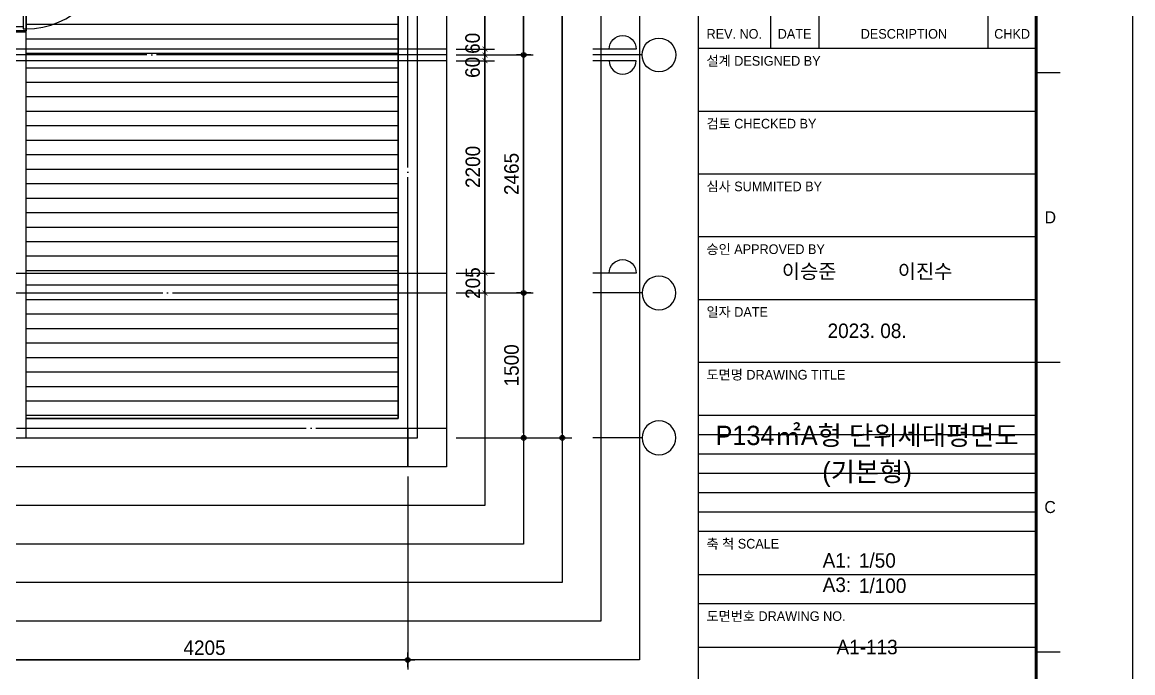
# Model space of a CAD drawing. Header units: millimetres. Extents: x -24416 to 92204, y -190080 to 23760.
# Drawn here: x 30555 to 42050, y -154747 to -148009 of the extents above; entities that cross this region are included whole.
import ezdxf
from ezdxf.enums import TextEntityAlignment as Align

# ---------------------------------------------------------------- set-up
doc = ezdxf.new("R2010")
doc.units = ezdxf.units.MM
doc.header["$LTSCALE"] = 50
doc.linetypes.add('AUDIT_D_220706163347-0', pattern=[0])
doc.linetypes.add('CEN', pattern=[62, 60, -1, 0, -1])
doc.layers.get('defpoints').update_dxf_attribs({"color": 139})
for name, color, linetype in [('00-FORM TEX', 3, 'Continuous'), ('A-치수', 7, 'AUDIT_D_220706163347-0'), ('AA-BORD-FORM', 7, 'Continuous'), ('AA-BORD-TEXT', 3, 'Continuous'), ('AA-XXXX-DIMS', 7, 'Continuous'), ('CEN_CON', 1, 'CEN'), ('CEN_WALL', 12, 'CEN'), ('CONC', 2, 'Continuous'), ('DIM', 7, 'AUDIT_D_220706163347-0'), ('DOOR', 4, 'Continuous'), ('ELE3_CON', 7, 'Continuous'), ('HAT', 5, 'Continuous')]:
    doc.layers.add(name, color=color, linetype=linetype)
doc.layers.add('MC', color=135, linetype='Continuous', plot=False)
doc.layers.add('X - 단위세대$0$0_임시', color=134, linetype='Continuous', plot=False)
doc.styles.add('HAUD01', font='Dotum.ttf')
doc.styles.add('HAUD02', font='Dotum.ttf', dxfattribs={"width": 0.8})
doc.styles.add('맑은고딕', font='malgun.ttf', dxfattribs={"width": 0.9})
doc.dimstyles.new('DIM-50', dxfattribs={"dimscale": 50, "dimtxt": 3, "dimasz": 1, "dimexe": 2, "dimexo": 2, "dimgap": 1, "dimtad": 1, "dimdec": 0, "dimzin": 0, "dimdsep": 46, "dimtxsty": '맑은고딕', "dimblk1": 'DIMDOT', "dimblk2": 'DIMDOT', "dimsah": 1, "dimcen": 0.09, "dimdle": 2, "dimclrd": 7, "dimclre": 7, "dimclrt": 3, "dimadec": 0, "dimazin": 0, "dimtfac": 1, "dimtdec": 0, "dimtix": 1, "dimtmove": 2, "dimatfit": 3, "dimldrblk": 'DIMDOT', "dimfxl": 1, "dimtolj": 1, "dimtzin": 0, "dimarcsym": 0})
doc.dimstyles.new('MCDIM-50', dxfattribs={"dimscale": 50, "dimtxt": 3, "dimasz": 1, "dimexe": 2, "dimexo": 2, "dimgap": 1, "dimtad": 1, "dimdec": 0, "dimzin": 0, "dimdsep": 46, "dimtxsty": '맑은고딕', "dimblk1": 'ARCHTICK', "dimblk2": 'ARCHTICK', "dimsah": 1, "dimcen": 0.09, "dimdle": 2, "dimclrd": 7, "dimclre": 7, "dimclrt": 3, "dimadec": 0, "dimazin": 0, "dimtfac": 1, "dimtdec": 0, "dimtix": 1, "dimtmove": 2, "dimatfit": 3, "dimldrblk": 'ARCHTICK', "dimfxl": 1, "dimtolj": 1, "dimtzin": 0, "dimarcsym": 0})

# ---------------------------------------------------------------- blocks, each defined once
blk = doc.blocks.new('WD-900(200)')
at = {"layer": 'DOOR'}
for p, q in [((20, 200), (880, 200)), ((20, 170), (880, 170))]:
    blk.add_line(p, q, dxfattribs=at)
blk.add_lwpolyline([(20, 200), (20, 1060), (50, 1060), (50, 200), (20, 200)], dxfattribs=at)
for points in [[(45, 170), (20, 170), (20, 200), (0, 200), (0, 0), (45, 0)], [(855, 170), (880, 170), (880, 200), (900, 200), (900, 0), (855, 0)]]:
    blk.add_lwpolyline(points, close=True, dxfattribs=at)
blk.add_arc((20, 200), 860, 0, 90, dxfattribs=at)
at = {"layer": 'X - 단위세대$0$0_임시'}
for p, q in [((-10, 0), (-10, 200)), ((910, 0), (910, 200))]:
    blk.add_line(p, q, dxfattribs=at)
at = {"layer": 'X - 단위세대$0$0_임시', "style": 'HAUD02'}
blk.add_text('900(200)', height=20, dxfattribs=at).set_placement((397, 135), align=Align.MIDDLE)
blk = doc.blocks.new('U-131A(기본)', base_point=(-95321, -158830))
at = {"layer": 'HAT', "ltscale": 100}
h = blk.add_hatch(dxfattribs=at)
h.set_pattern_fill('_USER', color=8, scale=150, pattern_type=0)
h.set_pattern_definition([(360, (-80690.76, -158830.46), (0, 150), [])])
h.paths.add_polyline_path([(-69806, -151785), (-69271, -151785), (-69271, -150600), (-69806, -150600), (-69806, -148695), (-68236, -148695), (-68236, -149285), (-65956, -149285), (-65956, -158630), (-69806, -158630)])
at = {"layer": 'CEN_CON'}
for p, q in [((-65856, -159130), (-65856, -148195)), ((-69906, -158730), (-65456, -158730))]:
    blk.add_line(p, q, dxfattribs=at)
at = {"layer": 'CEN_WALL'}
for p, q in [((-65456, -154865), (-80691, -154865)), ((-80691, -157330), (-65456, -157330))]:
    blk.add_line(p, q, dxfattribs=at)
at = {"layer": 'CONC'}
for p, q in [((-69806, -154625), (-70006, -154625)), ((-69806, -158830), (-69806, -154625)), ((-70466, -158830), (-69806, -158830))]:
    blk.add_line(p, q, dxfattribs=at)
at = {"layer": 'ELE3_CON'}
for p, q in [((-65756, -158830), (-65756, -149085)), ((-65956, -158630), (-65956, -149285)), ((-69806, -158630), (-65956, -158630)), ((-69806, -158830), (-65756, -158830))]:
    blk.add_line(p, q, dxfattribs=at)
at = {"layer": 'HAT', "color": 8, "ltscale": 100}
blk.add_lwpolyline([(-69806, -151785), (-69271, -151785), (-69271, -150600), (-69806, -150600), (-69806, -148695), (-68236, -148695), (-68236, -149285), (-65956, -149285), (-65956, -158630), (-69806, -158630)], close=True, dxfattribs=at)
at = {"layer": 'MC'}
for p, q in [((-65456, -154805), (-80691, -154805)), ((-65456, -154925), (-80691, -154925)), ((-80691, -157125), (-65456, -157125))]:
    blk.add_line(p, q, dxfattribs=at)
at = {"layer": 'DOOR', "rotation": 270}
blk.add_blockref('WD-900(200)', (-70006, -153715), dxfattribs=at)
blk = doc.blocks.new('DIMDOT')
at = {"layer": 'AA-XXXX-DIMS'}
for p, q in [((-1.5, 0), (1.5, 0)), ((0, -1.5), (0, 1.5))]:
    blk.add_line(p, q, dxfattribs=at)
for radius in [0.5, 0.25]:
    blk.add_circle((0, 0), radius, dxfattribs=at)
blk = doc.blocks.new('*D280')
at = {"layer": 'defpoints', "color": 0, "transparency": 16777216}
for p in [(34945, -174573), (35745, -174573), (34945, -176073)]:
    blk.add_point(p, dxfattribs=at)
at = {"layer": 'DIM', "color": 7, "lineweight": -2, "transparency": 16777216}
for p, q in [((35045, -174573), (35845, -174573)), ((35745, -176023), (35745, -174623)), ((35045, -176073), (35845, -176073))]:
    blk.add_line(p, q, dxfattribs=at)
at = {"layer": 'DIM', "color": 7, "lineweight": -2, "transparency": 16777216, "xscale": 50, "yscale": 50, "zscale": 50}
for p, rotation in [((35745, -174573), 90), ((35745, -176073), 270)]:
    blk.add_blockref('DIMDOT', p, dxfattribs=dict(at, rotation=rotation))
at = {"layer": 'DIM', "color": 3, "transparency": 16777216, "insert": (35620, -175323), "char_height": 150, "attachment_point": 5, "rotation": 90, "style": 'HAUD01'}
blk.add_mtext('\\A1;1500', dxfattribs=at)
blk = doc.blocks.new('*D281')
at = {"layer": 'defpoints', "color": 0, "transparency": 16777216}
for p in [(34945, -172108), (35745, -172108), (34945, -174573)]:
    blk.add_point(p, dxfattribs=at)
at = {"layer": 'DIM', "color": 7, "lineweight": -2, "transparency": 16777216}
for p, q in [((35045, -172108), (35845, -172108)), ((35745, -174523), (35745, -172158)), ((35045, -174573), (35845, -174573))]:
    blk.add_line(p, q, dxfattribs=at)
at = {"layer": 'DIM', "color": 7, "lineweight": -2, "transparency": 16777216, "xscale": 50, "yscale": 50, "zscale": 50}
for p, rotation in [((35745, -172108), 90), ((35745, -174573), 270)]:
    blk.add_blockref('DIMDOT', p, dxfattribs=dict(at, rotation=rotation))
at = {"layer": 'DIM', "color": 3, "transparency": 16777216, "insert": (35620, -173341), "char_height": 150, "attachment_point": 5, "rotation": 90, "style": 'HAUD01'}
blk.add_mtext('\\A1;2465', dxfattribs=at)
blk = doc.blocks.new('*D282')
at = {"layer": 'defpoints', "color": 0, "transparency": 16777216}
for p in [(34945, -167488), (35745, -167488), (34945, -172108)]:
    blk.add_point(p, dxfattribs=at)
at = {"layer": 'DIM', "color": 7, "lineweight": -2, "transparency": 16777216}
for p, q in [((35045, -167488), (35845, -167488)), ((35745, -172058), (35745, -167538)), ((35045, -172108), (35845, -172108))]:
    blk.add_line(p, q, dxfattribs=at)
at = {"layer": 'DIM', "color": 7, "lineweight": -2, "transparency": 16777216, "xscale": 50, "yscale": 50, "zscale": 50}
for p, rotation in [((35745, -167488), 90), ((35745, -172108), 270)]:
    blk.add_blockref('DIMDOT', p, dxfattribs=dict(at, rotation=rotation))
at = {"layer": 'DIM', "color": 3, "transparency": 16777216, "insert": (35620, -169798), "char_height": 150, "attachment_point": 5, "rotation": 90, "style": 'HAUD01'}
blk.add_mtext('\\A1;4620', dxfattribs=at)
blk = doc.blocks.new('*D285')
at = {"layer": 'defpoints', "color": 0, "transparency": 16777216}
for p in [(34945, -165738), (36145, -165738), (34945, -176073)]:
    blk.add_point(p, dxfattribs=at)
at = {"layer": 'DIM', "color": 7, "lineweight": -2, "transparency": 16777216}
for p, q in [((35045, -165738), (36245, -165738)), ((36145, -176023), (36145, -165788)), ((35045, -176073), (36245, -176073))]:
    blk.add_line(p, q, dxfattribs=at)
at = {"layer": 'DIM', "color": 7, "lineweight": -2, "transparency": 16777216, "xscale": 50, "yscale": 50, "zscale": 50}
for p, rotation in [((36145, -165738), 90), ((36145, -176073), 270)]:
    blk.add_blockref('DIMDOT', p, dxfattribs=dict(at, rotation=rotation))
at = {"layer": 'DIM', "color": 3, "transparency": 16777216, "insert": (36020, -170906), "char_height": 150, "attachment_point": 5, "rotation": 90, "style": 'HAUD01'}
blk.add_mtext('\\A1;10335', dxfattribs=at)
blk = doc.blocks.new('_ArchTick')
at = {"color": 0, "linetype": 'ByBlock', "const_width": 0.15}
blk.add_lwpolyline([(-0.5, -0.5), (0.5, 0.5)], dxfattribs=at)
blk = doc.blocks.new('*D286')
at = {"layer": 'defpoints', "color": 0, "linetype": 'ByBlock', "transparency": 16777216}
for p in [(34945, -174368), (35345, -174368), (34945, -174573)]:
    blk.add_point(p, dxfattribs=at)
at = {"layer": 'DIM', "color": 7, "linetype": 'ByBlock', "lineweight": -2, "transparency": 16777216}
for p, q in [((35045, -174368), (35445, -174368)), ((35345, -174368), (35345, -174318)), ((35345, -174573), (35345, -174368)), ((35045, -174573), (35445, -174573)), ((35345, -174573), (35345, -174623))]:
    blk.add_line(p, q, dxfattribs=at)
at = {"layer": 'DIM', "color": 7, "linetype": 'ByBlock', "lineweight": -2, "transparency": 16777216, "xscale": 50, "yscale": 50, "zscale": 50}
for p, rotation in [((35345, -174368), 270), ((35345, -174573), 90)]:
    blk.add_blockref('_ArchTick', p, dxfattribs=dict(at, rotation=rotation))
at = {"layer": 'DIM', "color": 3, "linetype": 'ByBlock', "transparency": 16777216, "insert": (35220, -174471), "char_height": 150, "attachment_point": 5, "rotation": 90, "style": 'HAUD01'}
blk.add_mtext('\\A1;205', dxfattribs=at)
blk = doc.blocks.new('*D287')
at = {"layer": 'defpoints', "color": 0, "linetype": 'ByBlock', "transparency": 16777216}
for p in [(34945, -172168), (35345, -172168), (34945, -174368)]:
    blk.add_point(p, dxfattribs=at)
at = {"layer": 'DIM', "color": 7, "linetype": 'ByBlock', "lineweight": -2, "transparency": 16777216}
for p, q in [((35345, -174468), (35345, -172068)), ((35045, -172168), (35445, -172168)), ((35045, -174368), (35445, -174368))]:
    blk.add_line(p, q, dxfattribs=at)
at = {"layer": 'DIM', "color": 7, "linetype": 'ByBlock', "lineweight": -2, "transparency": 16777216, "xscale": 50, "yscale": 50, "zscale": 50}
for p, rotation in [((35345, -172168), 90), ((35345, -174368), 270)]:
    blk.add_blockref('_ArchTick', p, dxfattribs=dict(at, rotation=rotation))
at = {"layer": 'DIM', "color": 3, "linetype": 'ByBlock', "transparency": 16777216, "insert": (35220, -173268), "char_height": 150, "attachment_point": 5, "rotation": 90, "style": 'HAUD01'}
blk.add_mtext('\\A1;2200', dxfattribs=at)
blk = doc.blocks.new('*D288')
at = {"layer": 'defpoints', "color": 0, "linetype": 'ByBlock', "transparency": 16777216}
for p in [(34945, -172108), (34945, -172168), (35345, -172108)]:
    blk.add_point(p, dxfattribs=at)
at = {"layer": 'DIM', "color": 7, "linetype": 'ByBlock', "lineweight": -2, "transparency": 16777216}
for p, q in [((35345, -172108), (35345, -172058)), ((35045, -172108), (35445, -172108)), ((35045, -172168), (35445, -172168)), ((35345, -172168), (35345, -172108)), ((35345, -172168), (35345, -172218))]:
    blk.add_line(p, q, dxfattribs=at)
at = {"layer": 'DIM', "color": 7, "linetype": 'ByBlock', "lineweight": -2, "transparency": 16777216, "xscale": 50, "yscale": 50, "zscale": 50}
for p, rotation in [((35345, -172108), 270), ((35345, -172168), 90)]:
    blk.add_blockref('_ArchTick', p, dxfattribs=dict(at, rotation=rotation))
at = {"layer": 'DIM', "color": 3, "linetype": 'ByBlock', "transparency": 16777216, "insert": (35217, -172237), "char_height": 150, "attachment_point": 5, "rotation": 90, "style": 'HAUD01'}
blk.add_mtext('\\A1;60', dxfattribs=at)
blk = doc.blocks.new('*D289')
at = {"layer": 'defpoints', "color": 0, "linetype": 'ByBlock', "transparency": 16777216}
for p in [(34945, -172048), (35345, -172048), (34945, -172108)]:
    blk.add_point(p, dxfattribs=at)
at = {"layer": 'DIM', "color": 7, "linetype": 'ByBlock', "lineweight": -2, "transparency": 16777216}
for p, q in [((35045, -172048), (35445, -172048)), ((35345, -172048), (35345, -171998)), ((35345, -172108), (35345, -172048)), ((35045, -172108), (35445, -172108)), ((35345, -172108), (35345, -172158))]:
    blk.add_line(p, q, dxfattribs=at)
at = {"layer": 'DIM', "color": 7, "linetype": 'ByBlock', "lineweight": -2, "transparency": 16777216, "xscale": 50, "yscale": 50, "zscale": 50}
for p, rotation in [((35345, -172048), 270), ((35345, -172108), 90)]:
    blk.add_blockref('_ArchTick', p, dxfattribs=dict(at, rotation=rotation))
at = {"layer": 'DIM', "color": 3, "linetype": 'ByBlock', "transparency": 16777216, "insert": (35217, -171988), "char_height": 150, "attachment_point": 5, "rotation": 90, "style": 'HAUD01'}
blk.add_mtext('\\A1;60', dxfattribs=at)
blk = doc.blocks.new('*D290')
at = {"layer": 'defpoints', "color": 0, "linetype": 'ByBlock', "transparency": 16777216}
for p in [(34945, -167693), (35345, -167693), (34945, -172048)]:
    blk.add_point(p, dxfattribs=at)
at = {"layer": 'DIM', "color": 7, "linetype": 'ByBlock', "lineweight": -2, "transparency": 16777216}
for p, q in [((35345, -172148), (35345, -167593)), ((35045, -167693), (35445, -167693)), ((35045, -172048), (35445, -172048))]:
    blk.add_line(p, q, dxfattribs=at)
at = {"layer": 'DIM', "color": 7, "linetype": 'ByBlock', "lineweight": -2, "transparency": 16777216, "xscale": 50, "yscale": 50, "zscale": 50}
for p, rotation in [((35345, -167693), 90), ((35345, -172048), 270)]:
    blk.add_blockref('_ArchTick', p, dxfattribs=dict(at, rotation=rotation))
at = {"layer": 'DIM', "color": 3, "linetype": 'ByBlock', "transparency": 16777216, "insert": (35220, -169871), "char_height": 150, "attachment_point": 5, "rotation": 90, "style": 'HAUD01'}
blk.add_mtext('\\A1;4355', dxfattribs=at)
blk = doc.blocks.new('중심')
at = {"layer": 'DIM'}
blk.add_line((-350, 0), (0, 0), dxfattribs=at)
blk.add_circle((-470, 0), 120, dxfattribs=at)
blk = doc.blocks.new('*D382')
at = {"layer": 'defpoints', "color": 0, "transparency": 16777216}
for p in [(30340, -176373), (34545, -176373), (34545, -178373)]:
    blk.add_point(p, dxfattribs=at)
at = {"layer": 'DIM', "color": 7, "lineweight": -2, "transparency": 16777216}
for p, q in [((30340, -176473), (30340, -178473)), ((34545, -176473), (34545, -178473)), ((30390, -178373), (34495, -178373))]:
    blk.add_line(p, q, dxfattribs=at)
at = {"layer": 'DIM', "color": 7, "lineweight": -2, "transparency": 16777216, "xscale": 50, "yscale": 50, "zscale": 50, "rotation": 180}
blk.add_blockref('DIMDOT', (30340, -178373), dxfattribs=at)
at = {"layer": 'DIM', "color": 7, "lineweight": -2, "transparency": 16777216, "xscale": 50, "yscale": 50, "zscale": 50}
blk.add_blockref('DIMDOT', (34545, -178373), dxfattribs=at)
at = {"layer": 'DIM', "color": 3, "transparency": 16777216, "insert": (32442, -178248), "char_height": 150, "attachment_point": 5, "style": 'HAUD01'}
blk.add_mtext('\\A1;4205', dxfattribs=at)
blk = doc.blocks.new('XR-FORM 청주월명')
at = {"layer": 'AA-BORD-FORM', "color": 2}
for p, q in [((751, 577), (751, 17)), ((821, 237), (826, 237)), ((821, 177), (826, 177)), ((821, 117), (826, 117))]:
    blk.add_line(p, q, dxfattribs=at)
at = {"layer": 'AA-BORD-FORM', "color": 3}
for p, q in [((766, 252), (766, 242)), ((776, 252), (776, 242)), ((811, 252), (811, 242)), ((751, 242), (821, 242)), ((751, 229), (821, 229)), ((751, 216), (821, 216)), ((751, 203), (821, 203)), ((751, 190), (821, 190)), ((751, 177), (821, 177)), ((751, 142), (821, 142)), ((751, 127), (821, 127))]:
    blk.add_line(p, q, dxfattribs=at)
at = {"layer": 'AA-BORD-FORM', "color": 1}
blk.add_lwpolyline([(0, 0), (841, 0), (841, 594), (0, 594)], close=True, dxfattribs=at)
at = {"layer": 'AA-BORD-FORM', "color": 2, "const_width": 0.682}
blk.add_lwpolyline([(21, 17), (21, 577), (821, 577), (821, 17)], close=True, dxfattribs=at)
at = {"layer": 'defpoints'}
for p, q in [((751, 166), (821, 166)), ((751, 162), (821, 162)), ((751, 158), (821, 158)), ((751, 154), (821, 154)), ((751, 150), (821, 150)), ((751, 146), (821, 146)), ((751, 133), (821, 133)), ((751, 118), (821, 118))]:
    blk.add_line(p, q, dxfattribs=at)
at = {"layer": 'AA-BORD-TEXT', "color": 3, "style": 'HAUD01'}
for s, height, rotation, p in [('REV. NO.', 2, 360, (758.5, 245)), ('DATE', 2, 360, (770.98, 245)), ('DESCRIPTION', 2, 360, (793.62, 245)), ('CHKD', 2, 360, (816.02, 245)), ('이승준', 3, 0, (774, 195.82)), ('이진수', 3, 0, (798, 195.82)), ('2023. 08.', 3, 0, (786, 183.5))]:
    blk.add_text(s, height=height, rotation=rotation, dxfattribs=at).set_placement(p, align=Align.MIDDLE_CENTER)
for s, p in [('설계 DESIGNED BY', (752.75, 238.4)), ('검토 CHECKED BY', (752.75, 225.4)), ('심사 SUMMITED BY', (752.75, 212.4)), ('승인 APPROVED BY', (752.75, 199.4)), ('일자 DATE', (752.75, 186.4)), ('도면명 DRAWING TITLE', (752.75, 173.4)), ('축 척 SCALE', (752.75, 138.4)), ('도면번호 DRAWING NO.', (752.75, 123.4))]:
    blk.add_text(s, height=2, rotation=360, dxfattribs=at).set_placement(p)
at = {"layer": 'AA-BORD-TEXT', "color": 7, "style": 'HAUD01'}
for s, p in [('D', (823.93, 207)), ('C', (823.88, 147))]:
    blk.add_text(s, height=2.5, dxfattribs=at).set_placement(p, align=Align.MIDDLE_CENTER)
at = {"layer": 'AA-BORD-TEXT', "style": 'HAUD01'}
for s, p in [('A1:', (776.8, 134.45)), ('A3:', (776.8, 129.4))]:
    blk.add_text(s, height=3, dxfattribs=at).set_placement(p)
blk = doc.blocks.new('DIM-1108')
at = {"layer": 'DIM'}
for points in [[(36629.9, -172048.2, -1), (36909.9, -172048.2), (36459.9, -172048.2)], [(36629.9, -172168.2, 1), (36909.9, -172168.2), (36459.9, -172168.2)], [(36629.9, -174368.2, -1), (36909.9, -174368.2), (36459.9, -174368.2)]]:
    blk.add_lwpolyline(points, format="xyb", dxfattribs=at)
at = {"layer": 'A-치수', "xscale": 1.458333333333333, "yscale": 1.458333333333333, "zscale": 1.458333333333333, "rotation": 180}
blk.add_blockref('중심', (36459.9, -172108.2), dxfattribs=at)
at = {"layer": 'A-치수', "xscale": -1.458333333333333, "yscale": 1.458333333333333, "zscale": 1.458333333333333}
for p in [(36459.9, -174573.2), (36459.9, -176073.2)]:
    blk.add_blockref('중심', p, dxfattribs=at)
at = {"layer": 'DIM'}
for base, p1, p2, angle, override, picture, middle in [((36144.9, -165738.2), (34944.9, -176073.2), (34944.9, -165738.2), 270, {"dimscale": 50, "dimtxsty": 'HAUD01'}, '*D285', (36019.8, -170905.7)), ((35744.9, -167488.2), (34944.9, -172108.2), (34944.9, -167488.2), 270, {"dimscale": 50, "dimtxsty": 'HAUD01'}, '*D282', (35619.8, -169798.2)), ((35744.9, -172108.2), (34944.9, -174573.2), (34944.9, -172108.2), 270, {"dimscale": 50, "dimtxsty": 'HAUD01'}, '*D281', (35619.8, -173340.7)), ((35744.9, -174573.2), (34944.9, -176073.2), (34944.9, -174573.2), 270, {"dimscale": 50, "dimtxsty": 'HAUD01'}, '*D280', (35619.8, -175323.2)), ((34544.9, -178373.2), (30339.9, -176373.2), (34544.9, -176373.2), 180, {"dimtxsty": 'HAUD01'}, '*D382', (32442.4, -178248.1))]:
    dim = blk.add_linear_dim(base=base, p1=p1, p2=p2, angle=angle, dimstyle='DIM-50', override=override, dxfattribs=at)
    dim.commit()
    dim.dimension.update_dxf_attribs({"geometry": picture, "text_midpoint": middle})
at = {"layer": 'DIM', "linetype": 'ByBlock'}
for base, p1, p2, picture, middle in [((35344.9, -167693.2), (34944.9, -172048.2), (34944.9, -167693.2), '*D290', (35219.8, -169870.7)), ((35344.9, -172168.2), (34944.9, -174368.2), (34944.9, -172168.2), '*D287', (35219.8, -173268.2)), ((35344.9, -174368.2), (34944.9, -174573.2), (34944.9, -174368.2), '*D286', (35219.8, -174470.7))]:
    dim = blk.add_linear_dim(base=base, p1=p1, p2=p2, angle=270, dimstyle='MCDIM-50', override={"dimtxsty": 'HAUD01'}, dxfattribs=at)
    dim.commit()
    dim.dimension.update_dxf_attribs({"geometry": picture, "text_midpoint": middle})
for base, p1, p2, picture, middle in [((35344.9, -172048.2), (34944.9, -172108.2), (34944.9, -172048.2), '*D289', (35217.4, -171987.9)), ((35344.9, -172108.2), (34944.9, -172168.2), (34944.9, -172108.2), '*D288', (35217.4, -172236.8))]:
    dim = blk.add_linear_dim(base=base, p1=p1, p2=p2, angle=270, dimstyle='MCDIM-50', override={"dimtxsty": 'HAUD01'}, dxfattribs=at)
    dim.commit()
    dim.dimension.update_dxf_attribs({"geometry": picture, "text_midpoint": middle, "dimtype": 128})

msp = doc.modelspace()

# ---------------------------------------------------------------- linework, layer by layer
at = {"layer": 'CEN_CON'}
msp.add_line((34545, -152213), (34545, -152613), dxfattribs=at)
at = {"layer": 'defpoints'}
for points in [[(1429, -136888), (36945, -136888), (36945, -154613), (1429, -154613)], [(1829, -137288), (36545, -137288), (36545, -154213), (1829, -154213)], [(2229, -137688), (36145, -137688), (36145, -153813), (2229, -153813)], [(2629, -138088), (35745, -138088), (35745, -153413), (2629, -153413)], [(3029, -138488), (35345, -138488), (35345, -153013), (3029, -153013)], [(3429, -138888), (34945, -138888), (34945, -152613), (3429, -152613)]]:
    msp.add_lwpolyline(points, close=True, dxfattribs=at)

# ---------------------------------------------------------------- block references
for name, p in [('DIM-1108', (0, 23760)), ('U-131A(기본)', (5080, -152313))]:
    msp.add_blockref(name, p)
at = {"xscale": 50, "yscale": 50, "zscale": 50}
msp.add_blockref('XR-FORM 청주월명', (0, -160380), dxfattribs=at)

# ---------------------------------------------------------------- texts
at = {"layer": '00-FORM TEX', "color": 3, "style": 'HAUD01'}
for s, p in [('P134㎡A형 단위세대평면도', (39300, -152280)), ('(기본형)', (39300, -152680))]:
    msp.add_text(s, height=200, dxfattribs=at).set_placement(p, align=Align.MIDDLE)
at = {"layer": '00-FORM TEX', "style": 'HAUD01'}
for s, p in [('1/50', (39215, -153658)), ('1/100', (39215, -153920))]:
    msp.add_text(s, height=150, dxfattribs=at).set_placement(p)
msp.add_text('A1-113', height=150, dxfattribs=at).set_placement((39300, -154480), align=Align.MIDDLE_CENTER)

doc.saveas('drawing.dxf')
